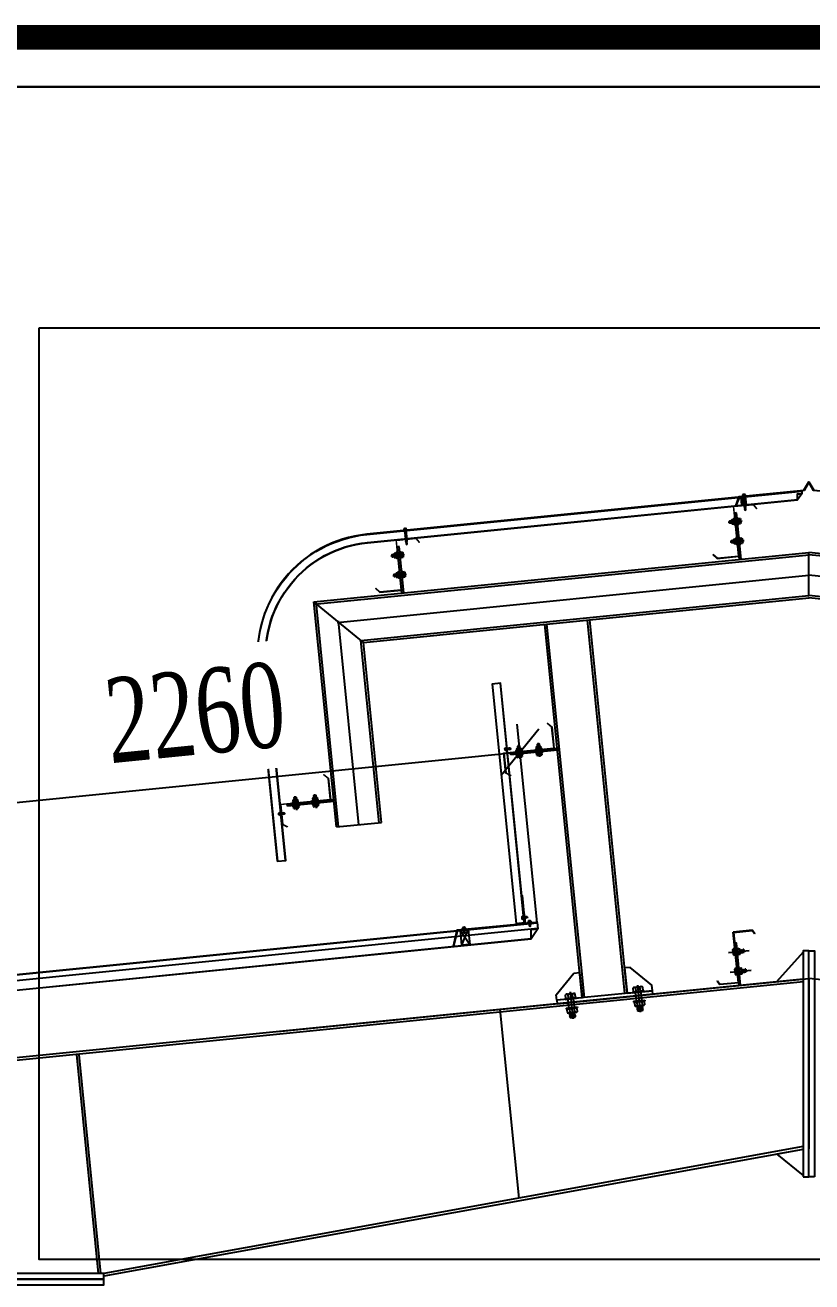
# Model space of a CAD drawing. Header units: inches. Extents: x 315041 to 662841, y -45540 to -35018.
# Drawn here: x 329702.06 to 329729.9, y -36214.23 to -36169.76 of the extents above; entities that cross this region are included whole.
import ezdxf

# ---------------------------------------------------------------- set-up
doc = ezdxf.new("R2010")
doc.units = ezdxf.units.IN
doc.header["$MEASUREMENT"] = 0
doc.linetypes.add('CENTER2', pattern=[28.575, 19.05, -3.175, 3.175, -3.175])
doc.linetypes.add('ketcau-1', pattern=[2, 1, 1])
for name, color, linetype in [('2', 2, 'Continuous'), ('251', 251, 'Continuous'), ('2NET-VE', 8, 'Continuous'), ('3', 3, 'Continuous'), ('5', 5, 'Continuous'), ('7', 7, 'Continuous'), ('8', 8, 'Continuous'), ('BAO KHUNG', 31, 'Continuous'), ('flashing', 6, 'Continuous'), ('GIANG', 1, 'Continuous'), ('ketcau-8', 8, 'Continuous'), ('ROOFING', 4, 'Continuous'), ('STRUCTURE', 1, 'Continuous')]:
    doc.layers.add(name, color=color, linetype=linetype)
doc.layers.add('XG', color=128, linetype='Continuous', lineweight=13)
doc.styles.add('ST1', font='times.ttf', dxfattribs={"width": 0.7})
doc.dimstyles.new('100', dxfattribs={"dimtxt": 3, "dimasz": 1.5, "dimexe": 1, "dimexo": 0, "dimgap": 1, "dimtad": 1, "dimdec": 0, "dimlfac": 100, "dimzin": 0, "dimdsep": 46, "dimtxsty": 'ST1', "dimblk": 'OBLIQUE', "dimcen": 1, "dimdle": 1, "dimclrd": 8, "dimclre": 8, "dimclrt": 3, "dimadec": 0, "dimazin": 0, "dimtfac": 1, "dimtdec": 0, "dimtix": 1, "dimtmove": 1, "dimatfit": 3, "dimfxl": 0, "dimtfill": 1, "dimtolj": 1, "dimtzin": 0, "dimlwd": -1, "dimlwe": -1, "dimarcsym": 1})

# ---------------------------------------------------------------- blocks, each defined once
blk = doc.blocks.new('A$C75D82031')
at = {"layer": '7', "color": 147, "linetype": 'Continuous'}
blk.add_lwpolyline([(12.331, 57.61), (581.669, 57.61), (581.669, 409.19), (12.331, 409.19)], close=True, dxfattribs=at)
at = {"layer": 'BAO KHUNG', "color": 167, "linetype": 'Continuous', "const_width": 0.871}
blk.add_lwpolyline([(10.588, 9.067), (583.412, 9.067), (583.412, 410.933), (10.588, 410.933)], close=True, dxfattribs=at)
blk = doc.blocks.new('bllkm24')
at = {"layer": '251', "linetype": 'Continuous'}
h = blk.add_hatch(color=256, dxfattribs=at)
h.paths.add_polyline_path([(0.03, 0.063, -0.240581), (0.05, 0.074), (0.011, 0.074, -0.240581)])
h.paths.add_polyline_path([(-0.05, 0.074, -0.240581), (-0.03, 0.063, -0.240581), (-0.011, 0.074)])
h = blk.add_hatch(color=256, dxfattribs=at)
h.paths.add_polyline_path([(-0.035, -0.189, -0.192582), (-0.052, -0.196), (-0.017, -0.196, -0.192582)])
h.paths.add_polyline_path([(-0.017, -0.136), (-0.052, -0.136, -0.192582), (-0.035, -0.143, -0.192582)])
h.paths.add_polyline_path([(0.017, -0.136, -0.192582), (0.035, -0.143, -0.192582), (0.052, -0.136)])
h.paths.add_polyline_path([(0.035, -0.189, -0.192582), (0.017, -0.196), (0.052, -0.196, -0.192582)])
blk.add_line((0.03, 0.014), (0.03, 0.064), dxfattribs=at)
at = {"layer": '5', "linetype": 'Continuous', "ltscale": 0.2}
blk.add_line((0, 0.101), (0, -0.283), dxfattribs=at)
at = {"layer": '8', "linetype": 'Continuous'}
for p, q in [((-0.08, 0.014), (0.08, 0.014)), ((-0.08, 0.014), (-0.08, 0)), ((-0.08, 0), (0.08, 0)), ((-0.069, 0.014), (-0.069, 0.064)), ((-0.05, 0.074), (0.05, 0.074)), ((-0.04, -0.122), (-0.04, 0)), ((-0.03, 0.014), (-0.03, 0.064)), ((0.04, -0.122), (0.04, 0)), ((0.069, 0.014), (0.069, 0.064)), ((0.08, 0.014), (0.08, 0)), ((-0.08, -0.122), (0.08, -0.122)), ((-0.08, -0.122), (-0.08, -0.136)), ((-0.08, -0.136), (0.08, -0.136)), ((-0.069, -0.143), (-0.069, -0.189)), ((0.049, -0.136), (-0.049, -0.136)), ((-0.035, -0.143), (-0.035, -0.189)), ((-0.035, -0.143), (-0.035, -0.189)), ((0.035, -0.143), (0.035, -0.189)), ((0.069, -0.143), (0.069, -0.189)), ((0.08, -0.122), (0.08, -0.136)), ((0.052, -0.196), (-0.052, -0.196)), ((-0.04, -0.209), (-0.04, -0.196)), ((-0.032, -0.216), (-0.04, -0.209)), ((-0.04, -0.257), (-0.032, -0.252)), ((-0.032, -0.264), (-0.04, -0.257)), ((-0.032, -0.264), (0, -0.266)), ((-0.032, -0.264), (-0.032, -0.268)), ((0.032, -0.268), (-0.032, -0.268)), ((0.04, -0.205), (-0.02, -0.205)), ((-0.02, -0.205), (0.032, -0.21)), ((0, -0.268), (0, -0.266)), ((0, -0.266), (0, -0.268)), ((0.032, -0.21), (0.04, -0.205)), ((0.04, -0.217), (0.032, -0.21)), ((0.032, -0.222), (0.04, -0.217)), ((0.036, -0.262), (0.032, -0.258)), ((0.032, -0.268), (0.036, -0.262)), ((0.04, -0.205), (0.04, -0.196))]:
    blk.add_line(p, q, dxfattribs=at)
for points in [[(-0.032, -0.228), (-0.04, -0.221), (-0.032, -0.216), (0.032, -0.222), (0.04, -0.229), (0.032, -0.234)], [(-0.032, -0.24), (-0.04, -0.233), (-0.032, -0.228), (0.032, -0.234), (0.04, -0.241), (0.032, -0.246)], [(-0.032, -0.252), (-0.04, -0.245), (-0.032, -0.24), (0.032, -0.246), (0.04, -0.253), (0.032, -0.258)]]:
    blk.add_lwpolyline(points, close=True, dxfattribs=at)
for centre, radius, start, end in [((-0.05, 0.049), 0.0243, 35.0994, 142.2338), ((-0.01, 0.049), 0.0243, 89.2082, 144.9006), ((0.01, 0.049), 0.0243, 35.0994, 90.7918), ((0.05, 0.049), 0.0243, 37.7662, 144.9006), ((-0.052, -0.161), 0.0251, 46.3972, 133.6028), ((-0.017, -0.161), 0.0251, 90, 133.6028), ((0.017, -0.161), 0.0251, 46.3972, 90), ((0.052, -0.161), 0.0251, 46.3972, 133.6028), ((-0.052, -0.171), 0.0251, 226.3972, 313.6028), ((-0.017, -0.171), 0.0251, 226.3972, 270), ((0.017, -0.171), 0.0251, 270, 313.6028), ((0.052, -0.171), 0.0251, 226.3972, 313.6028)]:
    blk.add_arc(centre, radius, start, end, dxfattribs=at)
blk = doc.blocks.new('bl1')
at = {"layer": '8', "linetype": 'ketcau-1'}
for p, q in [((68, 400), (-100, 352)), ((100, 361), (-100, 304)), ((100, 313), (-100, 257)), ((-79, 226), (-79, 50)), ((79, 226), (79, 50))]:
    blk.add_line(p, q, dxfattribs=at)
for points in [[(-250, 0), (250, 0), (250, 50), (-250, 50)], [(-100, 250), (100, 250), (100, 400), (-100, 400)]]:
    blk.add_lwpolyline(points, close=True, dxfattribs=at)
blk.add_lwpolyline([(-200, 226, -0.4036469), (-79, 226, -0.3083553), (79, 226, -0.4058199), (200, 226, -2.464147)], format="xyb", dxfattribs=at)
for points in [[(-200, 226), (-200, 50), (200, 50), (200, 226)], [(145, 250), (-143, 250)]]:
    blk.add_lwpolyline(points, dxfattribs=at)
blk = doc.blocks.new('bl2')
at = {"layer": '8', "linetype": 'ketcau-1'}
for p, q in [((-79, 226), (-79, 50)), ((79, 226), (79, 50))]:
    blk.add_line(p, q, dxfattribs=at)
blk.add_lwpolyline([(-250, 0), (250, 0), (250, 50), (-250, 50)], close=True, dxfattribs=at)
blk.add_lwpolyline([(-200, 226, -0.4036469), (-79, 226, -0.3083553), (79, 226, -0.4058199), (200, 226, -2.464147)], format="xyb", dxfattribs=at)
for points in [[(-200, 226), (-200, 50), (200, 50), (200, 226)], [(145, 250), (-143, 250)]]:
    blk.add_lwpolyline(points, dxfattribs=at)
blk = doc.blocks.new('*U235')
at = {"layer": '2NET-VE', "ltscale": 0.5}
for p, q in [((0, 8.3), (9.5, 8.3)), ((22.9, 7.4), (22.9, 7.4)), ((0, -8.3), (9.5, -8.3)), ((22.9, -7.4), (22.9, -7.4))]:
    blk.add_line(p, q, dxfattribs=at)
at = {"layer": '7', "linetype": 'Continuous'}
for p, q in [((21.9, 6.4), (23.1, 7.7)), ((22.3, -6.4), (23.8, 6.4)), ((23.1, 7.7), (23.8, 6.4)), ((23.8, 6.4), (25.1, 7.7)), ((24.3, -6.4), (25.8, 6.4)), ((25.1, 7.7), (25.8, 6.4)), ((25.8, 6.4), (27, 7.7)), ((26.2, -6.4), (27.7, 6.4)), ((27, 7.7), (27.7, 6.4)), ((27.7, 6.4), (28.9, 7.7)), ((28.1, -6.4), (29.6, 6.4)), ((28.9, 7.7), (29.6, 6.4)), ((29.6, 6.4), (30.9, 7.7)), ((30.1, -6.4), (31.6, 6.4)), ((30.1, -6.4), (31.6, 6.4)), ((30.9, 7.7), (31.6, 6.4)), ((31.6, 6.4), (32.8, 7.7)), ((32, -6.4), (33.5, 6.4)), ((32.8, 7.7), (33.5, 6.4)), ((33.5, 6.4), (34.7, 7.7)), ((33.9, -6.4), (35.4, 6.4)), ((33.9, -6.4), (35.4, 6.4)), ((33.9, -6.4), (35.4, 6.4)), ((34.7, 7.7), (35.4, 6.4)), ((35.4, 6.4), (36.7, 7.7)), ((35.9, -6.4), (37.4, 6.4)), ((36.7, 7.7), (37.4, 6.4)), ((41.9, 6.4), (37.4, 6.4)), ((41.9, 6.4), (41.9, -6.4)), ((22.1, -6.4), (21.7, -6.4)), ((22.3, -6.4), (21.9, -6.4)), ((22.3, -6.4), (23.1, -7.7)), ((23.1, -7.7), (24.3, -6.4)), ((24.3, -6.4), (25, -7.7)), ((25, -7.7), (26.2, -6.4)), ((26.2, -6.4), (26.9, -7.7)), ((26.9, -7.7), (28.1, -6.4)), ((28.1, -6.4), (28.9, -7.7)), ((28.9, -7.7), (30.1, -6.4)), ((30.1, -6.4), (30.8, -7.7)), ((30.8, -7.7), (32, -6.4)), ((32, -6.4), (32.7, -7.7)), ((32.7, -7.7), (33.9, -6.4)), ((33.9, -6.4), (34.7, -7.7)), ((34.7, -7.7), (35.9, -6.4)), ((35.9, -6.4), (41.9, -6.4))]:
    blk.add_line(p, q, dxfattribs=at)
at = {"layer": '8', "linetype": 'Continuous'}
for p, q in [((-10.2, 8.8), (-10.2, 11.9)), ((-10.2, -11.9), (-10.2, 11.9)), ((-0.9, 14.9), (-9.3, 14.9)), ((-1.4, 8.8), (-8.9, 8.8)), ((0, 8.8), (0, 11.9)), ((0, -11.9), (0, 11.9)), ((9.5, -17.6), (9.5, 17.6)), ((9.5, 17.6), (11.4, 17.6)), ((11.4, -17.6), (11.4, 17.6)), ((11.4, 8.8), (11.4, 11.9)), ((11.4, -11.9), (11.4, 11.9)), ((12.3, 14.9), (20.7, 14.9)), ((12.8, 8.8), (20.3, 8.8)), ((21.7, 8.8), (21.7, 11.9)), ((21.7, -11.9), (21.7, 11.9)), ((-10.2, -8.8), (-10.2, -11.9)), ((-9.3, -14.9), (-0.9, -14.9)), ((-1.4, -8.8), (-8.9, -8.8)), ((0, -8.8), (0, -11.9)), ((9.5, -17.6), (11.4, -17.6)), ((11.4, -8.8), (11.4, -11.9)), ((20.7, -14.9), (12.3, -14.9)), ((12.8, -8.8), (20.3, -8.8)), ((21.7, -8.8), (21.7, -11.9))]:
    blk.add_line(p, q, dxfattribs=at)
at = {"layer": '8', "ltscale": 10}
blk.add_line((-32.8, 0), (65.5, 0), dxfattribs=at)
at = {"layer": '8', "linetype": 'Continuous'}
for centre, radius, start, end in [((-4.7, 11.9), 5.58, 146.602, 180), ((-6.1, 11.9), 4.1, 180, 228.54763), ((-6.1, 5.7), 4.1, 131.45237, 180), ((-4.1, 11.9), 4.1, 311.45237, 0), ((-4.1, 5.7), 4.1, 0, 48.54763), ((-5.6, 11.9), 5.58, 0, 33.398), ((17, 11.9), 5.58, 146.602, 180), ((15.5, 11.9), 4.1, 180, 228.54763), ((15.5, 5.7), 4.1, 131.45237, 180), ((17.6, 11.9), 4.1, 311.45237, 0), ((17.6, 5.7), 4.1, 0, 48.54763), ((16.1, 11.9), 5.58, 0, 33.398), ((-6.1, -5.7), 4.1, 180, 228.54763), ((-6.1, -11.9), 4.1, 131.45237, 180), ((-4.7, -11.9), 5.58, 180, 213.398), ((-4.1, -5.7), 4.1, 311.45237, 0), ((-4.1, -11.9), 4.1, 0, 48.54763), ((-5.6, -11.9), 5.58, 326.602, 0), ((15.5, -5.7), 4.1, 180, 228.54763), ((15.5, -11.9), 4.1, 131.45237, 180), ((17, -11.9), 5.58, 180, 213.398), ((17.6, -5.7), 4.1, 311.45237, 0), ((17.6, -11.9), 4.1, 0, 48.54763), ((16.1, -11.9), 5.58, 326.602, 0)]:
    blk.add_arc(centre, radius, start, end, dxfattribs=at)
blk = doc.blocks.new('*U234')
at = {"layer": '2NET-VE', "ltscale": 0.5}
for p, q in [((0, 8.3), (9.5, 8.3)), ((22.9, 7.4), (22.9, 7.4)), ((0, -8.3), (9.5, -8.3)), ((22.9, -7.4), (22.9, -7.4))]:
    blk.add_line(p, q, dxfattribs=at)
at = {"layer": '7', "linetype": 'Continuous'}
for p, q in [((21.9, 6.4), (23.1, 7.7)), ((22.3, -6.4), (23.8, 6.4)), ((23.1, 7.7), (23.8, 6.4)), ((23.8, 6.4), (25.1, 7.7)), ((24.3, -6.4), (25.8, 6.4)), ((25.1, 7.7), (25.8, 6.4)), ((25.8, 6.4), (27, 7.7)), ((26.2, -6.4), (27.7, 6.4)), ((27, 7.7), (27.7, 6.4)), ((27.7, 6.4), (28.9, 7.7)), ((28.1, -6.4), (29.6, 6.4)), ((28.9, 7.7), (29.6, 6.4)), ((29.6, 6.4), (30.9, 7.7)), ((30.1, -6.4), (31.6, 6.4)), ((30.1, -6.4), (31.6, 6.4)), ((30.9, 7.7), (31.6, 6.4)), ((31.6, 6.4), (32.8, 7.7)), ((32, -6.4), (33.5, 6.4)), ((32.8, 7.7), (33.5, 6.4)), ((33.5, 6.4), (34.7, 7.7)), ((33.9, -6.4), (35.4, 6.4)), ((33.9, -6.4), (35.4, 6.4)), ((33.9, -6.4), (35.4, 6.4)), ((34.7, 7.7), (35.4, 6.4)), ((35.4, 6.4), (36.7, 7.7)), ((35.9, -6.4), (37.4, 6.4)), ((36.7, 7.7), (37.4, 6.4)), ((41.9, 6.4), (37.4, 6.4)), ((41.9, 6.4), (41.9, -6.4)), ((22.1, -6.4), (21.7, -6.4)), ((22.3, -6.4), (21.9, -6.4)), ((22.3, -6.4), (23.1, -7.7)), ((23.1, -7.7), (24.3, -6.4)), ((24.3, -6.4), (25, -7.7)), ((25, -7.7), (26.2, -6.4)), ((26.2, -6.4), (26.9, -7.7)), ((26.9, -7.7), (28.1, -6.4)), ((28.1, -6.4), (28.9, -7.7)), ((28.9, -7.7), (30.1, -6.4)), ((30.1, -6.4), (30.8, -7.7)), ((30.8, -7.7), (32, -6.4)), ((32, -6.4), (32.7, -7.7)), ((32.7, -7.7), (33.9, -6.4)), ((33.9, -6.4), (34.7, -7.7)), ((34.7, -7.7), (35.9, -6.4)), ((35.9, -6.4), (41.9, -6.4))]:
    blk.add_line(p, q, dxfattribs=at)
at = {"layer": '8', "linetype": 'Continuous'}
for p, q in [((-10.2, 8.8), (-10.2, 11.9)), ((-10.2, -11.9), (-10.2, 11.9)), ((-0.9, 14.9), (-9.3, 14.9)), ((-1.4, 8.8), (-8.9, 8.8)), ((0, 8.8), (0, 11.9)), ((0, -11.9), (0, 11.9)), ((9.5, -17.6), (9.5, 17.6)), ((9.5, 17.6), (11.4, 17.6)), ((11.4, -17.6), (11.4, 17.6)), ((11.4, 8.8), (11.4, 11.9)), ((11.4, -11.9), (11.4, 11.9)), ((12.3, 14.9), (20.7, 14.9)), ((12.8, 8.8), (20.3, 8.8)), ((21.7, 8.8), (21.7, 11.9)), ((21.7, -11.9), (21.7, 11.9)), ((-10.2, -8.8), (-10.2, -11.9)), ((-9.3, -14.9), (-0.9, -14.9)), ((-1.4, -8.8), (-8.9, -8.8)), ((0, -8.8), (0, -11.9)), ((9.5, -17.6), (11.4, -17.6)), ((11.4, -8.8), (11.4, -11.9)), ((20.7, -14.9), (12.3, -14.9)), ((12.8, -8.8), (20.3, -8.8)), ((21.7, -8.8), (21.7, -11.9))]:
    blk.add_line(p, q, dxfattribs=at)
at = {"layer": '8', "ltscale": 10}
blk.add_line((-32.8, 0), (65.5, 0), dxfattribs=at)
at = {"layer": '8', "linetype": 'Continuous'}
for centre, radius, start, end in [((-4.7, 11.9), 5.58, 146.602, 180), ((-6.1, 11.9), 4.1, 180, 228.54763), ((-6.1, 5.7), 4.1, 131.45237, 180), ((-4.1, 11.9), 4.1, 311.45237, 0), ((-4.1, 5.7), 4.1, 0, 48.54763), ((-5.6, 11.9), 5.58, 0, 33.398), ((17, 11.9), 5.58, 146.602, 180), ((15.5, 11.9), 4.1, 180, 228.54763), ((15.5, 5.7), 4.1, 131.45237, 180), ((17.6, 11.9), 4.1, 311.45237, 0), ((17.6, 5.7), 4.1, 0, 48.54763), ((16.1, 11.9), 5.58, 0, 33.398), ((-6.1, -5.7), 4.1, 180, 228.54763), ((-6.1, -11.9), 4.1, 131.45237, 180), ((-4.7, -11.9), 5.58, 180, 213.398), ((-4.1, -5.7), 4.1, 311.45237, 0), ((-4.1, -11.9), 4.1, 0, 48.54763), ((-5.6, -11.9), 5.58, 326.602, 0), ((15.5, -5.7), 4.1, 180, 228.54763), ((15.5, -11.9), 4.1, 131.45237, 180), ((17, -11.9), 5.58, 180, 213.398), ((17.6, -5.7), 4.1, 311.45237, 0), ((17.6, -11.9), 4.1, 0, 48.54763), ((16.1, -11.9), 5.58, 326.602, 0)]:
    blk.add_arc(centre, radius, start, end, dxfattribs=at)
blk = doc.blocks.new('XM150')
at = {"layer": '2', "ltscale": 0.015}
for p, q in [((68.9, 180), (0.9, 180)), ((0.9, 1.1), (0.9, 180)), ((2, 178.9), (2, 0)), ((2, 178.9), (68.3, 178.9)), ((75.4, 166.5), (68.3, 178.9)), ((68.9, 180), (76.4, 167)), ((76.4, 167), (75.4, 166.5)), ((-73.5, 13), (-72.5, 13.5)), ((-66, 0), (-73.5, 13)), ((-72.5, 13.5), (-65.4, 1.1)), ((2, 0), (-66, 0)), ((-65.4, 1.1), (0.9, 1.1))]:
    blk.add_line(p, q, dxfattribs=at)
at = {"layer": '5'}
blk.add_lwpolyline([(8, -10), (8, 140), (2, 140), (2, -10), (8, -10)], close=True, dxfattribs=at)
at = {"layer": 'GIANG', "xscale": 0.7499999999999999, "yscale": 0.7499999999999999, "zscale": 0.7499999999999999}
for name, p in [('*U235', (0.9, 110)), ('*U234', (0.9, 40))]:
    blk.add_blockref(name, p, dxfattribs=at)
blk = doc.blocks.new('vit 5')
at = {"layer": 'STRUCTURE', "color": 1, "linetype": 'Continuous'}
for p, q in [((-23618.1, 33071.6), (-23618.1, 33072.5)), ((-23618.1, 33071.6), (-23618, 33072.3)), ((-23618, 33072.6), (-23616.1, 33072.6)), ((-23617.1, 33072.3), (-23617.1, 33071.6)), ((-23617, 33071.6), (-23616.9, 33072.3)), ((-23616.1, 33072.3), (-23616, 33071.6)), ((-23616, 33071.6), (-23616, 33072.5)), ((-23619.1, 33070.9), (-23617.7, 33071.3)), ((-23619.1, 33070.8), (-23619.1, 33070.9)), ((-23619.1, 33070.9), (-23615.1, 33070.9)), ((-23615.1, 33070.8), (-23619.1, 33070.8)), ((-23615.1, 33070.4), (-23619, 33070.4)), ((-23618.7, 33071.6), (-23615.5, 33071.6)), ((-23618.7, 33071.3), (-23617.9, 33071.3)), ((-23618, 33070.1), (-23616.2, 33070.4)), ((-23618, 33069.6), (-23616.2, 33069.9)), ((-23618, 33069.1), (-23616.2, 33069.4)), ((-23618, 33068.6), (-23616.2, 33068.9)), ((-23618, 33064.9), (-23616.2, 33065.2)), ((-23618, 33064.4), (-23616.2, 33064.7)), ((-23618, 33063.9), (-23616.2, 33064.2)), ((-23618, 33063.4), (-23616.2, 33063.7)), ((-23618, 33062.9), (-23616.2, 33063.2)), ((-23618, 33062.4), (-23616.2, 33062.7)), ((-23618, 33061.9), (-23616.2, 33062.2)), ((-23618, 33061.5), (-23616.2, 33061.7)), ((-23618, 33061), (-23616.2, 33061.2)), ((-23618, 33060.5), (-23616.2, 33060.7)), ((-23618, 33060), (-23616.2, 33060.3)), ((-23618, 33059.5), (-23616.2, 33059.8)), ((-23618, 33059), (-23616.2, 33059.3)), ((-23618, 33058.5), (-23616.2, 33058.8)), ((-23618, 33058), (-23616.2, 33058.3)), ((-23618, 33057.5), (-23616.2, 33057.8)), ((-23618, 33057.1), (-23616.7, 33057.3)), ((-23617.9, 33071.3), (-23616.3, 33071.3)), ((-23617.7, 33071.3), (-23616.4, 33071.3)), ((-23617.7, 33071.3), (-23617.7, 33071.3)), ((-23617.7, 33070.3), (-23617.7, 33070.4)), ((-23617.7, 33070), (-23617.7, 33069.8)), ((-23617.7, 33069.5), (-23617.7, 33069.3)), ((-23617.7, 33069), (-23617.7, 33068.9)), ((-23617.7, 33068.5), (-23617.7, 33065.3)), ((-23617.7, 33065.3), (-23617.7, 33065.1)), ((-23617.7, 33064.8), (-23617.7, 33064.6)), ((-23617.7, 33064.3), (-23617.7, 33064.1)), ((-23617.7, 33063.8), (-23617.7, 33063.6)), ((-23617.7, 33063.3), (-23617.7, 33063.1)), ((-23617.7, 33062.8), (-23617.7, 33062.6)), ((-23617.7, 33062.3), (-23617.7, 33062.2)), ((-23617.7, 33061.8), (-23617.7, 33061.7)), ((-23617.7, 33061.4), (-23617.7, 33061.2)), ((-23617.7, 33060.9), (-23617.7, 33060.7)), ((-23617.7, 33060.4), (-23617.7, 33060.2)), ((-23617.7, 33059.9), (-23617.7, 33059.7)), ((-23617.7, 33059.4), (-23617.7, 33059.2)), ((-23617.7, 33058.9), (-23617.7, 33058.7)), ((-23617.7, 33058.4), (-23617.7, 33058.2)), ((-23617.7, 33057.9), (-23617.7, 33057.7)), ((-23617.6, 33067.6), (-23617.6, 33066.6)), ((-23617.1, 33067.6), (-23617.1, 33066.6)), ((-23616.8, 33067.6), (-23616.8, 33066.6)), ((-23616.6, 33054.7), (-23616.4, 33057.5)), ((-23616.4, 33071.3), (-23615.1, 33070.9)), ((-23616.4, 33071.3), (-23616.4, 33071.3)), ((-23616.4, 33070.2), (-23616.4, 33070)), ((-23616.4, 33069.7), (-23616.4, 33069.5)), ((-23616.4, 33069.2), (-23616.4, 33069)), ((-23616.4, 33068.7), (-23616.4, 33065.5)), ((-23616.4, 33065.5), (-23616.4, 33065.3)), ((-23616.4, 33065), (-23616.4, 33064.8)), ((-23616.4, 33064.5), (-23616.4, 33064.3)), ((-23616.4, 33064), (-23616.4, 33063.8)), ((-23616.4, 33063.5), (-23616.4, 33063.3)), ((-23616.4, 33063), (-23616.4, 33062.8)), ((-23616.4, 33062.5), (-23616.4, 33062.3)), ((-23616.4, 33062), (-23616.4, 33061.8)), ((-23616.4, 33061.5), (-23616.4, 33061.4)), ((-23616.4, 33061), (-23616.4, 33060.9)), ((-23616.4, 33060.6), (-23616.4, 33060.4)), ((-23616.4, 33060.1), (-23616.4, 33059.9)), ((-23616.4, 33059.6), (-23616.4, 33059.4)), ((-23616.4, 33059.1), (-23616.4, 33058.9)), ((-23616.4, 33058.6), (-23616.4, 33058.4)), ((-23616.4, 33058.1), (-23616.4, 33057.9)), ((-23616.4, 33057.4), (-23616.2, 33057.4)), ((-23616.3, 33071.3), (-23615.5, 33071.3)), ((-23615.1, 33070.9), (-23615.1, 33070.8)), ((-23617.7, 33057), (-23616.8, 33057.2)), ((-23617.7, 33054.4), (-23617.6, 33054.6))]:
    blk.add_line(p, q, dxfattribs=at)
for points in [[(-23618, 33070.1), (-23617.7, 33070.3), (-23617.1, 33070.4)], [(-23616.2, 33070.4), (-23616.2, 33070.4), (-23616.4, 33070.2), (-23617.7, 33070), (-23618, 33070.1)], [(-23618, 33069.6), (-23617.7, 33069.8), (-23616.4, 33070), (-23616.2, 33069.9), (-23616.4, 33069.7), (-23617.7, 33069.5), (-23618, 33069.6)], [(-23618, 33069.1), (-23617.7, 33069.3), (-23616.4, 33069.5), (-23616.2, 33069.4), (-23616.4, 33069.2), (-23617.7, 33069), (-23618, 33069.1)], [(-23618, 33068.6), (-23617.7, 33068.9), (-23616.4, 33069), (-23616.2, 33068.9), (-23616.4, 33068.7), (-23617.7, 33068.5), (-23618, 33068.6)], [(-23618, 33064.9), (-23617.7, 33065.1), (-23616.4, 33065.3), (-23616.2, 33065.2), (-23616.4, 33065), (-23617.7, 33064.8), (-23618, 33064.9)], [(-23618, 33064.4), (-23617.7, 33064.6), (-23616.4, 33064.8), (-23616.2, 33064.7), (-23616.4, 33064.5), (-23617.7, 33064.3), (-23618, 33064.4)], [(-23618, 33063.9), (-23617.7, 33064.1), (-23616.4, 33064.3), (-23616.2, 33064.2), (-23616.4, 33064), (-23617.7, 33063.8), (-23618, 33063.9)], [(-23618, 33063.4), (-23617.7, 33063.6), (-23616.4, 33063.8), (-23616.2, 33063.7), (-23616.4, 33063.5), (-23617.7, 33063.3), (-23618, 33063.4)], [(-23618, 33062.9), (-23617.7, 33063.1), (-23616.4, 33063.3), (-23616.2, 33063.2), (-23616.4, 33063), (-23617.7, 33062.8), (-23618, 33062.9)], [(-23618, 33062.4), (-23617.7, 33062.6), (-23616.4, 33062.8), (-23616.2, 33062.7), (-23616.4, 33062.5), (-23617.7, 33062.3), (-23618, 33062.4)], [(-23618, 33061.9), (-23617.7, 33062.2), (-23616.4, 33062.3), (-23616.2, 33062.2), (-23616.4, 33062), (-23617.7, 33061.8), (-23618, 33061.9)], [(-23618, 33061.5), (-23617.7, 33061.7), (-23616.4, 33061.8), (-23616.2, 33061.7), (-23616.4, 33061.5), (-23617.7, 33061.3), (-23618, 33061.5)], [(-23618, 33061), (-23617.7, 33061.2), (-23616.4, 33061.4), (-23616.2, 33061.2), (-23616.4, 33061), (-23617.7, 33060.9), (-23618, 33061)], [(-23618, 33060.5), (-23617.7, 33060.7), (-23616.4, 33060.9), (-23616.2, 33060.7), (-23616.4, 33060.6), (-23617.7, 33060.4), (-23618, 33060.5)], [(-23618, 33060), (-23617.7, 33060.2), (-23616.4, 33060.4), (-23616.2, 33060.3), (-23616.4, 33060.1), (-23617.7, 33059.9), (-23618, 33060)], [(-23618, 33059.5), (-23617.7, 33059.7), (-23616.4, 33059.9), (-23616.2, 33059.8), (-23616.4, 33059.6), (-23617.7, 33059.4), (-23618, 33059.5)], [(-23618, 33059), (-23617.7, 33059.2), (-23616.4, 33059.4), (-23616.2, 33059.3), (-23616.4, 33059.1), (-23617.7, 33058.9), (-23618, 33059)], [(-23618, 33058.5), (-23617.7, 33058.7), (-23616.4, 33058.9), (-23616.2, 33058.8), (-23616.4, 33058.6), (-23617.7, 33058.4), (-23618, 33058.5)], [(-23618, 33058), (-23617.7, 33058.2), (-23616.4, 33058.4), (-23616.2, 33058.3), (-23616.4, 33058.1), (-23617.7, 33057.9), (-23618, 33058)], [(-23618, 33057.5), (-23617.7, 33057.7), (-23616.4, 33057.9), (-23616.2, 33057.8), (-23616.4, 33057.6), (-23617.7, 33057.4), (-23618, 33057.5)], [(-23618, 33057.1), (-23617.7, 33057.3), (-23616.6, 33057.5)], [(-23617.4, 33066.6), (-23617.4, 33067.6)], [(-23617.3, 33054.6), (-23617, 33053.8), (-23616.4, 33054.3), (-23616.4, 33057.6)], [(-23617, 33066.6), (-23617, 33067.6)], [(-23616.6, 33066.6), (-23616.6, 33067.6)], [(-23616.4, 33057.9), (-23616.4, 33058)], [(-23616.4, 33057.5), (-23616.4, 33057.5), (-23616.2, 33057.4), (-23616.4, 33057.2)], [(-23617.7, 33057), (-23617.7, 33057), (-23618, 33057.1)], [(-23617.7, 33057), (-23617.7, 33054.4), (-23617.1, 33053.8)], [(-23617, 33053.8), (-23616.7, 33054.4)]]:
    blk.add_lwpolyline(points, dxfattribs=at)
for centre, major_axis, ratio, start_param, end_param in [((-23618, 33072.5), (-0.0943, 0.0943), 1, -0.785398, 0.785398), ((-23617.6, 33071.8), (0.508, 0.508), 1, 0.131933, 1.438864), ((-23616.5, 33071.8), (0.508, 0.508), 1, 0.131933, 1.438864), ((-23616.1, 33072.5), (-0.0943, 0.0943), 1, 3.926991, 5.497787), ((-23620.2, 33070.4), (-0.822, 0.822), 1, 3.915086, 4.236522), ((-23618.6, 33071.4), (0.0956, 0.0956), 1, 0.954633, 3.757756), ((-23617.5, 33067.6), (0.0589, 0.0589), 1, 5.497786, 8.639379), ((-23617.5, 33066.6), (0.0589, 0.0589), 1, 2.356194, 5.497786), ((-23617.1, 33067.6), (0.0589, 0.0589), 1, 5.497786, 8.639379), ((-23617.1, 33066.6), (0.0589, 0.0589), 1, 2.356194, 5.497786), ((-23616.7, 33067.6), (0.0589, 0.0589), 1, 5.497786, 8.639379), ((-23616.7, 33066.6), (0.0589, 0.0589), 1, 2.356194, 5.497786), ((-23617.2, 33057.5), (0.363, 0.363), 1, 4.808661, 5.407478), ((-23616.5, 33057.4), (0.0836, 0.0836), 1, 5.766736, 8.502032), ((-23615.5, 33071.4), (-0.1, 0.1), 1, 2.701137, 5.152845), ((-23613.9, 33070.4), (-1.15, 0.17), 0.90746, -0.177273, 0.177273), ((-23617.4, 33054.5), (-0.076, 0.152), 0.752568, -1.468408, 0.606812), ((-23617, 33053.8), (0.0625, 0.0625), 1, 3.247504, 4.281237), ((-23617.2, 33054.7), (0.416, 0.416), 1, 4.859665, 5.449971)]:
    blk.add_ellipse(centre, major_axis=major_axis, ratio=ratio, start_param=start_param, end_param=end_param, dxfattribs=at)
blk = doc.blocks.new('Short_Self_drilling')
at = {"layer": 'STRUCTURE', "color": 1, "linetype": 'Continuous'}
for p, q in [((6.4, 1.7), (-6.4, 1.7)), ((5.1, 3.8), (-5.1, 3.8)), ((-2.6, 2.9), (-5.1, 2.9)), ((-3.4, 3.8), (-3.4, 6.8)), ((3, 7.2), (-3, 7.2)), ((2.6, 2.9), (-2.6, 2.9)), ((-2.1, 2.8), (-2.1, 2.9)), ((6.3, 0), (0, 0)), ((2.2, 2.8), (2.2, 2.9)), ((2.2, -0.5), (2.2, 0)), ((5.1, 2.9), (2.6, 2.9)), ((3.4, 3.8), (3.4, 6.8)), ((3, -1.2), (-2.7, -0.2)), ((3, -2.7), (-2.7, -1.8)), ((3, -4.2), (-2.7, -3.3)), ((3, -5.8), (-2.7, -4.8)), ((3, -7.3), (-2.7, -6.3)), ((-1.9, -8), (-2.7, -7.9)), ((-2.1, -1.4), (-2.1, -0.9)), ((-2.1, -2.9), (-2.1, -2.4)), ((-2.1, -4.4), (-2.1, -3.9)), ((-2.1, -6), (-2.1, -5.4)), ((-2.1, -7.5), (-2.1, -7)), ((-2.1, -12.3), (-2.1, -8.5)), ((3, -8.8), (-1.1, -8.1)), ((2.1, -12.3), (2.1, -9.1)), ((2.2, -2), (2.2, -1.5)), ((2.2, -3.6), (2.2, -3)), ((2.2, -5.1), (2.2, -4.6)), ((2.2, -6.6), (2.2, -6.1)), ((2.2, -8.1), (2.2, -7.6))]:
    blk.add_line(p, q, dxfattribs=at)
blk.add_lwpolyline([(6.4, 1.3), (6.4, 1.7), (2.1, 2.8), (-2.1, 2.8), (-6.4, 1.7), (-6.4, 1.3)], close=True, dxfattribs=at)
for points in [[(-6.4, 1.3, -0.088869), (-6.3, 0), (0, 0)], [(-0.1, 3.8), (-0.3, 6.2, 0.338878), (-3.1, 6.2), (-3.3, 3.8)], [(3.3, 3.8), (3.1, 6.2, 0.338878), (0.3, 6.2), (0.1, 3.8)], [(2.1, -12.3), (0.2, -14.2, -0.333596), (-0.2, -14.2), (-2.1, -12.3)], [(-0.1, -14), (-1, -12.2, -0.148657), (-1.4, -11.2), (-2, -7.7, -0.815006), (-1.2, -7.8, 0.150833), (-0.8, -8.7)], [(2.1, -12.3), (1.7, -11.7, 0.52242), (0.9, -11.7), (-0.2, -14.2)]]:
    blk.add_lwpolyline(points, format="xyb", dxfattribs=at)
for points in [[(3, -1.2), (2.2, -1.5), (-2.1, -0.8), (-2.7, -0.2), (-2.4, 0)], [(3, -2.7), (2.2, -3), (-2.1, -2.4), (-2.7, -1.8), (-2.1, -1.4), (2.2, -2), (3, -2.7)], [(3, -4.2), (2.2, -4.6), (-2.1, -3.9), (-2.7, -3.3), (-2.1, -2.9), (2.2, -3.6), (3, -4.2)], [(3, -5.8), (2.2, -6.1), (-2.1, -5.4), (-2.7, -4.8), (-2.1, -4.4), (2.2, -5.1), (3, -5.8)], [(3, -7.3), (2.2, -7.6), (-2.1, -7), (-2.7, -6.3), (-2.1, -6), (2.2, -6.6), (3, -7.3)], [(-1.8, -8.5), (-2.1, -8.5), (-2.7, -7.9), (-2.1, -7.5), (-1.8, -7.5)], [(-1.3, -7.6), (2.2, -8.1), (3, -8.8)], [(-1.2, 0), (2.2, -0.5), (3, -1.2)], [(3, -8.8), (2.2, -9.1), (-0.8, -8.7)]]:
    blk.add_lwpolyline(points, dxfattribs=at)
for centre, radius, start, end in [((-5, 3.3), 0.455, 109.7949, 250.2674), ((-3, 6.8), 0.429, 90.0311, 180.0311), ((3, 6.8), 0.429, 0.0311, 90.0311), ((5.1, 3.3), 0.435, 279.7276, 80.3347), ((10, 0.2), 3.74, 162.2963, 182.6103)]:
    blk.add_arc(centre, radius, start, end, dxfattribs=at)
blk = doc.blocks.new('_Oblique')
at = {"color": 0, "linetype": 'ByBlock', "lineweight": -2}
blk.add_line((-0.5, -0.5), (0.5, 0.5), dxfattribs=at)
blk = doc.blocks.new('*D350')
at = {"color": 8, "linetype": 'Continuous', "transparency": 16777216}
for p, q in [((329720.173, -36201.517), (329719.47, -36194.492)), ((329696.087, -36197.837), (329720.565, -36195.388)), ((329697.686, -36203.767), (329696.983, -36196.743))]:
    blk.add_line(p, q, dxfattribs=at)
at = {"layer": 'Defpoints', "color": 0, "transparency": 16777216}
for p in [(329719.57, -36195.487), (329720.173, -36201.517), (329697.686, -36203.767)]:
    blk.add_point(p, dxfattribs=at)
at = {"color": 8, "transparency": 16777216, "xscale": 1.5, "yscale": 1.5, "zscale": 1.5}
for p, rotation in [((329719.57, -36195.487), 5.715291545401536), ((329697.083, -36197.738), 185.7152915454015)]:
    blk.add_blockref('_Oblique', p, dxfattribs=dict(at, rotation=rotation))
at = {"color": 3, "transparency": 16777216, "insert": (329708.075, -36194.099), "char_height": 3, "attachment_point": 5, "rotation": 5.7153, "style": 'ST1', "bg_fill": 3, "box_fill_scale": 1.25, "bg_fill_color": 256, "bg_fill_true_color": 13158600, "bg_fill_transparency": 1019152}
blk.add_mtext('\\A1;2260', dxfattribs=at)

msp = doc.modelspace()

# ---------------------------------------------------------------- hatches: boundary and pattern name
h = msp.add_hatch()
h.set_pattern_fill('HONEY', color=8, scale=0.15, angle=-0.87877, style=0)
h.set_pattern_definition([(359.12122536, (319996.819486, -34919.179134), (0.028370732385, 0.015804715804), [0.01875, -0.0375]), (119.12122536, (319996.819486, -34919.179134), (-0.027872651578, 0.016667417068), [0.01875, -0.0375]), (59.12122536, (319996.819486, -34919.179134), (0.000498080807, 0.03247213287), [-0.0375, 0.01875])])
h.paths.add_polyline_path([(329727.3937, -36186.4616), (329727.5426, -36186.4474), (329727.5693, -36186.7262), (329727.4204, -36186.7403)])

# ---------------------------------------------------------------- linework, layer by layer
at = {"color": 8}
for p, q in [((329727.3937, -36186.4616), (329727.4204, -36186.7403)), ((329717.4647, -36201.796), (329717.7934, -36202.2958)), ((329717.5174, -36202.3234), (329717.7406, -36201.7684))]:
    msp.add_line(p, q, dxfattribs=at)
for points in [[(329621.7734, -36171.9399), (329906.4424, -36171.9399), (329906.4424, -36523.5197), (329621.7734, -36523.5197)], [(329727.3937, -36186.4616), (329727.5426, -36186.4474), (329727.5693, -36186.7262), (329727.4204, -36186.7403)], [(329717.4647, -36201.796), (329717.7406, -36201.7684), (329717.7934, -36202.2958), (329717.5174, -36202.3234)]]:
    msp.add_lwpolyline(points, close=True, dxfattribs=at)
at = {"color": 132, "true_color": 0x26d9d9, "const_width": 0.03}
for points in [[(329727.3937, -36186.4616), (329727.4204, -36186.7403)], [(329717.4647, -36201.796), (329717.5174, -36202.3234)]]:
    msp.add_lwpolyline(points, dxfattribs=at)
at = {"color": 1}
msp.add_lwpolyline([(329719.723, -36201.2039), (329719.7568, -36201.5417), (329720.1082, -36201.5066), (329720.1097, -36201.5215), (329719.7433, -36201.5581), (329719.7081, -36201.2054)], close=True, dxfattribs=at)
at = {"layer": '2', "color": 9}
for p, q in [((329712.2766, -36190.1743), (329729.7893, -36188.4231)), ((329712.2846, -36190.2539), (329729.7972, -36188.5027)), ((329747.294, -36190.2539), (329729.7813, -36188.5027)), ((329729.7893, -36189.9306), (329729.7893, -36188.4231)), ((329747.3019, -36190.1743), (329729.7893, -36188.4231)), ((329729.7893, -36189.9306), (329729.7893, -36188.4231)), ((329713.1025, -36190.8957), (329729.7943, -36189.2266)), ((329746.4761, -36190.8957), (329729.7843, -36189.2266)), ((329713.9403, -36191.5355), (329729.7913, -36189.9505)), ((329714.0279, -36191.6072), (329729.7992, -36190.0301)), ((329745.5507, -36191.6072), (329729.7793, -36190.0301)), ((329745.6382, -36191.5355), (329729.7873, -36189.9505)), ((329713.0727, -36198.1346), (329712.2766, -36190.1743)), ((329713.1523, -36198.1267), (329712.3562, -36190.1664)), ((329713.8687, -36198.055), (329713.1473, -36190.841)), ((329721.7673, -36204.1795), (329720.4459, -36190.9654)), ((329721.8469, -36204.1715), (329720.5255, -36190.9574)), ((329723.2798, -36204.0282), (329721.9583, -36190.8141)), ((329723.3594, -36204.0203), (329722.0379, -36190.8062)), ((329714.5851, -36197.9834), (329713.9403, -36191.5355)), ((329714.6647, -36197.9754), (329714.0279, -36191.6072)), ((329713.0727, -36198.1346), (329714.6647, -36197.9754)), ((329729.5893, -36202.5685), (329728.6486, -36203.6113)), ((329729.5893, -36203.5185), (329696.7393, -36206.8035)), ((329729.5992, -36203.618), (329696.8593, -36206.892)), ((329711.0041, -36205.3764), (329729.7893, -36203.4979)), ((329748.5744, -36205.3764), (329729.7893, -36203.4979)), ((329729.7893, -36203.4985), (329729.7893, -36209.5284)), ((329718.8563, -36204.5918), (329719.5243, -36211.2713)), ((329704.6597, -36213.9409), (329703.8845, -36206.1895)), ((329704.7393, -36213.9329), (329703.9641, -36206.1815)), ((329729.5893, -36209.447), (329704.8393, -36213.9329)), ((329729.5877, -36209.5486), (329704.8393, -36214.0334))]:
    msp.add_line(p, q, dxfattribs=at)
at = {"layer": '2', "color": 251}
msp.add_line((329714.0279, -36191.6072), (329712.2766, -36190.1743), dxfattribs=at)
at = {"layer": '2', "color": 9}
for points in [[(329729.5893, -36210.5135), (329729.7893, -36210.5135), (329729.7893, -36202.5135), (329729.5893, -36202.5135)], [(329729.9893, -36210.5135), (329729.7893, -36210.5135), (329729.7893, -36202.5135), (329729.9893, -36202.5135)], [(329721.4787, -36203.3039), (329721.6777, -36203.284), (329721.7673, -36204.1795), (329720.8718, -36204.269), (329720.8519, -36204.07)], [(329723.4688, -36203.1048), (329723.2698, -36203.1247), (329723.3594, -36204.0203), (329724.2549, -36203.9307), (329724.235, -36203.7317)], [(329724.2549, -36203.9307), (329720.8718, -36204.269), (329720.8837, -36204.3884), (329724.2668, -36204.0501)], [(329695.7393, -36214.1329), (329704.8393, -36214.1329), (329704.8393, -36213.9329), (329695.7393, -36213.9329)], [(329695.7393, -36214.3329), (329704.8393, -36214.3329), (329704.8393, -36214.1329), (329695.7393, -36214.1329)]]:
    msp.add_lwpolyline(points, close=True, dxfattribs=at)
msp.add_lwpolyline([(329729.5877, -36209.5486), (329728.6559, -36209.7174), (329729.5893, -36210.4635)], dxfattribs=at)
at = {"layer": '3'}
for points in [[(329729.5393, -36186.2377), (329714.1473, -36187.7769, 0.4142128), (329710.2965, -36192.4834), (329710.9831, -36199.3492), (329711.2816, -36199.3193), (329710.595, -36192.4536, -0.4142128), (329714.1772, -36188.0754), (329729.3889, -36186.5542)], [(329710.993, -36199.3482), (329710.3065, -36192.4824, -0.4142128), (329714.1483, -36187.7869), (329729.5403, -36186.2477)], [(329711.2716, -36199.3203), (329710.5851, -36192.4546, -0.4142128), (329714.1762, -36188.0655), (329729.3968, -36186.5434)]]:
    msp.add_lwpolyline(points, format="xyb", dxfattribs=at)
for points in [[(329719.4327, -36201.549), (329719.7312, -36201.5191), (329718.8844, -36193.0514), (329718.5859, -36193.0812), (329719.4327, -36201.549)], [(329719.4426, -36201.548), (329718.5958, -36193.0802)], [(329719.7212, -36201.5201), (329718.8745, -36193.0524)]]:
    msp.add_lwpolyline(points, dxfattribs=at)
at = {"layer": '5', "linetype": 'CENTER2', "ltscale": 0.1}
for p, q in [((329726.9373, -36187.3515), (329727.4287, -36187.3024)), ((329727.0072, -36188.048), (329727.4984, -36187.9989)), ((329714.9968, -36188.5456), (329715.4883, -36188.4964)), ((329715.0667, -36189.2421), (329715.5579, -36189.193)), ((329719.5154, -36195.2279), (329719.5646, -36195.7194)), ((329720.212, -36195.1585), (329720.2611, -36195.6497)), ((329711.6068, -36197.0439), (329711.656, -36197.5353)), ((329712.3034, -36196.9744), (329712.3525, -36197.4656))]:
    msp.add_line(p, q, dxfattribs=at)
at = {"layer": '8', "ltscale": 15}
for p, q in [((329727.237, -36187.0201), (329727.1574, -36187.028)), ((329727.1574, -36187.028), (329727.3216, -36188.6698)), ((329727.4012, -36188.6619), (329727.237, -36187.0201)), ((329715.2966, -36188.2141), (329715.217, -36188.2221)), ((329715.217, -36188.2221), (329715.3811, -36189.8639)), ((329715.4608, -36189.8559), (329715.2966, -36188.2141)), ((329727.3216, -36188.6698), (329727.4012, -36188.6619)), ((329715.3811, -36189.8639), (329715.4608, -36189.8559)), ((329719.2419, -36195.5078), (329720.8837, -36195.3436)), ((329720.8917, -36195.4232), (329719.2499, -36195.5874)), ((329720.8837, -36195.3436), (329720.8917, -36195.4232)), ((329719.2499, -36195.5874), (329719.2419, -36195.5078)), ((329711.3333, -36197.3237), (329712.9751, -36197.1595)), ((329712.9751, -36197.1595), (329712.9831, -36197.2391)), ((329711.3413, -36197.4033), (329711.3333, -36197.3237)), ((329712.9831, -36197.2391), (329711.3413, -36197.4033))]:
    msp.add_line(p, q, dxfattribs=at)
at = {"layer": '8'}
for p, q in [((329727.1614, -36187.2688), (329727.2609, -36187.2589)), ((329727.1733, -36187.3882), (329727.2728, -36187.3783)), ((329727.2313, -36187.9653), (329727.3306, -36187.9554)), ((329727.2432, -36188.0847), (329727.3425, -36188.0748)), ((329715.2209, -36188.4629), (329715.3205, -36188.4529)), ((329715.2329, -36188.5823), (329715.3324, -36188.5723)), ((329715.2908, -36189.1594), (329715.3901, -36189.1495)), ((329715.3028, -36189.2788), (329715.402, -36189.2689)), ((329720.1753, -36195.3945), (329720.1852, -36195.4938)), ((329720.2947, -36195.3826), (329720.3046, -36195.4819)), ((329719.4787, -36195.464), (329719.4887, -36195.5635)), ((329719.5981, -36195.452), (329719.6081, -36195.5516)), ((329712.3861, -36197.1985), (329712.396, -36197.2978)), ((329711.5702, -36197.2799), (329711.5801, -36197.3794)), ((329711.6896, -36197.268), (329711.6995, -36197.3675)), ((329712.2667, -36197.2105), (329712.2766, -36197.3098))]:
    msp.add_line(p, q, dxfattribs=at)
at = {"layer": 'flashing'}
for points in [[(329729.7893, -36185.939), (329729.6208, -36186.2276), (329727.3341, -36186.4562), (329727.2127, -36186.7762), (329727.2035, -36186.7728), (329727.3266, -36186.4469), (329729.6142, -36186.219), (329729.7893, -36185.9185), (329729.9643, -36186.219), (329732.252, -36186.4469), (329732.393, -36186.7746), (329732.3839, -36186.7781), (329732.2444, -36186.4562), (329729.9577, -36186.2276)], [(329719.7433, -36201.5581), (329717.3562, -36201.7854), (329717.2224, -36202.3612), (329717.2126, -36202.3592), (329717.3486, -36201.7761), (329719.7343, -36201.5498), (329719.6349, -36200.5649), (329719.6439, -36200.564)]]:
    msp.add_lwpolyline(points, close=True, dxfattribs=at)
at = {"layer": 'ROOFING'}
for p, q in [((329697.686, -36203.7675), (329720.173, -36201.5152)), ((329697.6869, -36203.7774), (329720.1744, -36201.5251)), ((329697.7045, -36203.9666), (329720.2007, -36201.7134)), ((329698.0772, -36204.2811), (329719.9611, -36202.0891)), ((329698.1211, -36204.2666), (329719.9687, -36202.0783))]:
    msp.add_line(p, q, dxfattribs=at)
at = {"layer": 'ROOFING', "color": 3}
msp.add_lwpolyline([(329729.5393, -36186.2377), (329729.5393, -36186.3479), (329729.3889, -36186.5542), (329729.3889, -36186.3523), (329729.5393, -36186.3479)], dxfattribs=at)
at = {"layer": 'ROOFING'}
msp.add_lwpolyline([(329720.173, -36201.5152), (329720.205, -36201.7434), (329719.9611, -36202.0891), (329719.9611, -36201.7678), (329720.205, -36201.7434)], dxfattribs=at)
at = {"layer": 'XG'}
for points in [[(329727.1126, -36186.7813), (329727.2898, -36188.5524), (329726.5534, -36188.6261), (329726.4045, -36188.4925), (329726.3912, -36188.5074), (329726.5466, -36188.6468), (329727.3116, -36188.5703), (329727.1345, -36186.7992), (329727.8205, -36186.7306), (329727.9413, -36186.8763), (329727.9567, -36186.8636), (329727.8291, -36186.7096)], [(329715.1722, -36187.9753), (329715.3493, -36189.7465), (329714.613, -36189.8201), (329714.4641, -36189.6866), (329714.4507, -36189.7015), (329714.6062, -36189.8409), (329715.3712, -36189.7644), (329715.1941, -36187.9932), (329715.88, -36187.9246), (329716.0009, -36188.0704), (329716.0163, -36188.0576), (329715.8886, -36187.9037)], [(329718.9911, -36195.5127), (329720.7623, -36195.3356), (329720.6887, -36194.5993), (329720.5283, -36194.4798), (329720.5403, -36194.4638), (329720.7077, -36194.5885), (329720.7842, -36195.3535), (329719.013, -36195.5306), (329719.0816, -36196.2166), (329719.2484, -36196.3062), (329719.239, -36196.3238), (329719.0628, -36196.2292)], [(329711.0826, -36197.3287), (329712.8538, -36197.1515), (329712.7801, -36196.4152), (329712.6197, -36196.2957), (329712.6317, -36196.2797), (329712.7991, -36196.4044), (329712.8756, -36197.1695), (329711.1045, -36197.3466), (329711.1731, -36198.0325), (329711.3399, -36198.1221), (329711.3304, -36198.1397), (329711.1542, -36198.0451)]]:
    msp.add_lwpolyline(points, close=True, dxfattribs=at)

# ---------------------------------------------------------------- block references
at = {"color": 1}
msp.add_blockref('A$C75D82031', (329609.4423, -36581.1298), dxfattribs=at)
at = {"color": 8, "xscale": 0.03000000000715224, "yscale": 0.02999999999883585, "zscale": 0.03, "rotation": 5.439872248945097}
for p in [(330526.8726, -37106.9067), (330514.8858, -37108.1173)]:
    msp.add_blockref('vit 5', p, dxfattribs=at)
at = {"color": 1, "yscale": 0.009599999990314245}
for p, xscale, zscale, rotation in [((329719.1073, -36195.3808), -0.009599999993222705, 0.009599999999999996, 95.74157355090985), ((329711.1067, -36197.6705), -0.009599999993222705, 0.009599999999999996, 95.74157355090985), ((329719.7036, -36201.3438), 0.009600000000778522, 0.009600000000778522, 95.6794657421047), ((329719.9143, -36201.5259), 0.009599999974697765, 0.009599999999999996, 5.679465932142677), ((329717.59, -36201.7532), 0.009599999974697765, 0.009599999999999996, 5.679465932142677)]:
    msp.add_blockref('Short_Self_drilling', p, dxfattribs=dict(at, xscale=xscale, zscale=zscale, rotation=rotation))
at = {"layer": '2', "color": 9}
for name, p, xscale, yscale, zscale, rotation in [('XM150', (329727.2889, -36203.6474), 0.009999999966040613, 0.01000000000931323, 0.01, 5.710593237054705), ('bllkm24', (329723.7573, -36203.9805), 2.49999999936835, 2.499999999359716, 2.49999999935558, 5.710388195041602), ('bllkm24', (329721.3693, -36204.2193), 2.49999999936835, 2.499999999359716, 2.49999999935558, 5.710388195041602)]:
    msp.add_blockref(name, p, dxfattribs=dict(at, xscale=xscale, yscale=yscale, zscale=zscale, rotation=rotation))
at = {"layer": 'ketcau-8', "linetype": 'ketcau-1', "extrusion": (0, 0, -1), "yscale": 0.000435135152656585}
for p, xscale, zscale, rotation in [((-329727.1674, -36187.3285), 0.0004351351327114801, -0.0004351351417813086, 264.2899959996802), ((-329727.2372, -36188.025), 0.0004351351327114801, -0.0004351351417813086, 264.2899959996802), ((-329715.2269, -36188.5226), 0.0004351351327114801, -0.0004351351417813086, 264.2899959996802), ((-329715.2968, -36189.2191), 0.0004351351327114801, -0.0004351351417813086, 264.2899959996802), ((-329719.5384, -36195.458), -0.0004351351211277524, -0.0004351351417794728, 354.2888173439862), ((-329720.235, -36195.3886), -0.0004351351211277524, -0.0004351351417794728, 354.2888173439862), ((-329711.6299, -36197.2739), -0.0004351351211277524, -0.0004351351417794728, 354.2888173439862), ((-329712.3264, -36197.2045), -0.0004351351211277524, -0.0004351351417794728, 354.2888173439862)]:
    msp.add_blockref('bl1', p, dxfattribs=dict(at, xscale=xscale, zscale=zscale, rotation=rotation))
at = {"layer": 'ketcau-8', "linetype": 'ketcau-1', "yscale": 0.000435135152656585}
for p, xscale, zscale, rotation in [((329727.2669, -36187.3186), 0.0004351351327114801, 0.0004351351417813084, 275.7100040003198), ((329727.3365, -36188.0151), 0.0004351351327114801, 0.0004351351417813084, 275.7100040003198), ((329715.3264, -36188.5126), 0.0004351351327114801, 0.0004351351417813084, 275.7100040003198), ((329715.3961, -36189.2092), 0.0004351351327114801, 0.0004351351417813084, 275.7100040003198), ((329719.5484, -36195.5575), -0.0004351351211277524, 0.0004351351417794728, 185.7111826560138), ((329720.2449, -36195.4879), -0.0004351351211277524, 0.0004351351417794728, 185.7111826560138), ((329711.6398, -36197.3734), -0.0004351351211277524, 0.0004351351417794728, 185.7111826560138), ((329712.3363, -36197.3038), -0.0004351351211277524, 0.0004351351417794728, 185.7111826560138)]:
    msp.add_blockref('bl2', p, dxfattribs=dict(at, xscale=xscale, zscale=zscale, rotation=rotation))

# ---------------------------------------------------------------- next in the draw order: dimensions: what is measured, and where the dimension line sits
dim = msp.add_aligned_dim(p1=(329697.686, -36203.7675), p2=(329720.1732, -36201.5169), distance=6.0598, dimstyle='100')
dim.commit()
dim.dimension.update_dxf_attribs({"geometry": '*D350', "text_midpoint": (329708.0746, -36194.0991)})

# ---------------------------------------------------------------- next in the draw order: linework, layer by layer
at = {"color": 1, "true_color": 0xfa051e}
msp.add_lwpolyline([(329702.5518, -36180.472), (329754.3829, -36180.472), (329754.3829, -36213.4409), (329702.5518, -36213.4409)], close=True, dxfattribs=at)

doc.saveas('drawing.dxf')
